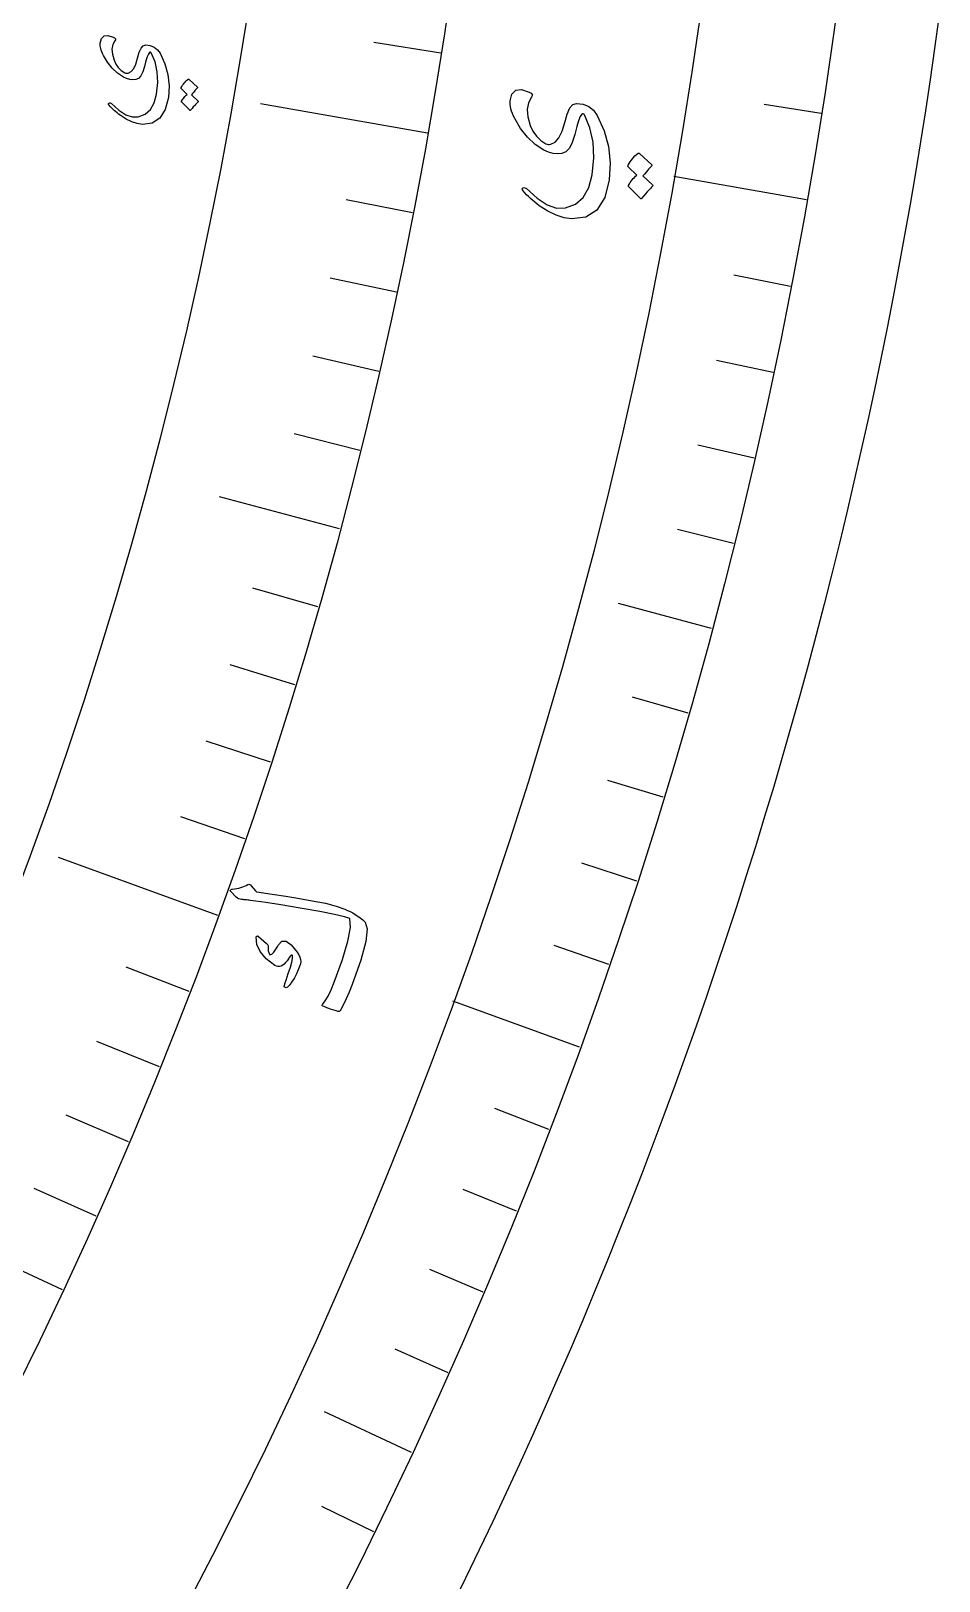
# Model space of a CAD drawing. Header units: millimetres. Extents: x -68 to 68, y -68 to 87.
# Drawn here: x 54.95 to 66.89, y -29.64 to -9.26 of the extents above; entities that cross this region are included whole.
import ezdxf

# ---------------------------------------------------------------- set-up
doc = ezdxf.new("R2010")
doc.units = ezdxf.units.MM
for name, color, linetype in [('CUT_OUTER', 1, 'Continuous'), ('ENGRAVE', 7, 'Continuous'), ('ENGRAVE_FINE', 8, 'Continuous'), ('TEXT', 5, 'Continuous')]:
    doc.layers.add(name, color=color, linetype=linetype)

msp = doc.modelspace()

# ---------------------------------------------------------------- linework, layer by layer
at = {"layer": 'CUT_OUTER'}
msp.add_lwpolyline([(66.8859, -9.0842), (66.8289, -9.4944), (66.7694, -9.9043), (66.7074, -10.3138), (66.6428, -10.7229), (66.5758, -11.1316), (66.5062, -11.5399), (66.4342, -11.9478), (66.3596, -12.3552), (66.2826, -12.7621), (66.203, -13.1686), (66.121, -13.5746), (66.0364, -13.98), (65.9494, -14.3849), (65.8599, -14.7893), (65.7679, -15.1932), (65.6734, -15.5964), (65.5765, -15.9991), (65.4771, -16.4012), (65.3752, -16.8026), (65.2709, -17.2034), (65.1641, -17.6036), (65.0549, -18.0031), (64.9432, -18.4019), (64.8291, -18.8001), (64.7125, -19.1975), (64.5935, -19.5942), (64.472, -19.9902), (64.3482, -20.3854), (64.2219, -20.7799), (64.0932, -21.1735), (63.962, -21.5664), (63.8285, -21.9584), (63.6926, -22.3497), (63.5542, -22.7401), (63.4135, -23.1296), (63.2704, -23.5183), (63.1249, -23.906), (62.977, -24.2929), (62.8268, -24.6789), (62.6742, -25.0639), (62.5192, -25.448), (62.3619, -25.8311), (62.2022, -26.2133), (62.0402, -26.5945), (61.8758, -26.9746), (61.7092, -27.3538), (61.5402, -27.7319), (61.3688, -28.109), (61.1952, -28.485), (61.0193, -28.86), (60.841, -29.2338), (60.6605, -29.6066), (60.4777, -29.9782)], dxfattribs=at)
at = {"layer": 'ENGRAVE'}
for points in [[(60.1594, -10.6077), (57.9658, -10.2209)], [(65.145, -11.4868), (63.4001, -11.1791)], [(59.006, -15.8106), (57.4282, -15.3878)], [(63.896, -17.1209), (62.6735, -16.7933)], [(57.4035, -20.8932), (55.3103, -20.1313)], [(62.1607, -22.6246), (60.4956, -22.0186)], [(55.3641, -25.8167), (53.8836, -25.1263)], [(59.9523, -27.9562), (58.8052, -27.4213)]]:
    msp.add_lwpolyline(points, dxfattribs=at)
for radius in [66.15, 66.15, 64.3781, 61.0875, 61.0875, 58.4888]:
    msp.add_circle((0, 0), radius, dxfattribs=at)
at = {"layer": 'ENGRAVE_FINE'}
for points in [[(60.3354, -9.5562), (59.4554, -9.4168)], [(65.3356, -10.3481), (64.5856, -10.2293)], [(59.9652, -11.656), (59.0905, -11.486)], [(59.7526, -12.7008), (58.8811, -12.5156)], [(64.9346, -12.622), (64.1892, -12.4771)], [(59.5218, -13.7417), (58.6537, -13.5413)], [(64.7045, -13.7534), (63.9617, -13.5955)], [(59.2729, -14.7784), (58.4084, -14.5629)], [(64.4546, -14.8805), (63.7147, -14.7097)], [(64.1851, -16.0031), (63.4482, -15.8194)], [(58.7211, -16.838), (57.8646, -16.5924)], [(58.4183, -17.8603), (57.5662, -17.5998)], [(63.5875, -18.2334), (62.8575, -18.0241)], [(58.0977, -18.8771), (57.2503, -18.6017)], [(63.2596, -19.3404), (62.5334, -19.1184)], [(57.7594, -19.8881), (56.9169, -19.5981)], [(62.9124, -20.4415), (62.1902, -20.2068)], [(62.5461, -21.5363), (61.8281, -21.2891)], [(57.0301, -21.8918), (56.1983, -21.5725)], [(56.6393, -22.8838), (55.8132, -22.55)], [(61.7563, -23.706), (61.0474, -23.4339)], [(56.2313, -23.8688), (55.4112, -23.5206)], [(55.8062, -24.8465), (54.9922, -24.4841)], [(61.3332, -24.7802), (60.6291, -24.4958)], [(60.8914, -25.8469), (60.1924, -25.5502)], [(60.431, -26.9056), (59.7373, -26.5968)], [(59.4552, -28.9983), (58.7727, -28.6654)]]:
    msp.add_lwpolyline(points, dxfattribs=at)
at = {"layer": 'TEXT'}
for points in [[(56.0512, -9.3928), (56.0243, -9.4432), (56.0135, -9.5026), (56.0188, -9.571), (56.04, -9.6487), (56.0642, -9.6999), (56.0958, -9.7445), (56.1349, -9.7827), (56.1815, -9.8143), (56.1912, -9.8184), (56.2017, -9.8204), (56.2129, -9.8205), (56.225, -9.8185), (56.2649, -9.7984), (56.2992, -9.759), (56.3278, -9.7002), (56.3508, -9.622), (56.3726, -9.5447), (56.3974, -9.49), (56.4254, -9.4581), (56.4566, -9.4488), (56.5172, -9.4573), (56.569, -9.4783), (56.6118, -9.5117), (56.6457, -9.5575), (56.7087, -9.6959), (56.7477, -9.8389), (56.7629, -9.9863), (56.7542, -10.1382), (56.7138, -10.2984), (56.6434, -10.4109), (56.5433, -10.4755), (56.4136, -10.4922), (56.346, -10.482), (56.2749, -10.4587), (56.2002, -10.4224), (56.1219, -10.3731), (56.1006, -10.357), (56.0801, -10.3408), (56.0605, -10.3245), (56.0418, -10.308), (56.0239, -10.2912), (56.0067, -10.2741), (55.9902, -10.2565), (55.9745, -10.2386), (55.9683, -10.2294), (55.9664, -10.2218), (55.969, -10.2159), (55.976, -10.2116), (55.9839, -10.21), (55.9915, -10.2106), (55.9986, -10.2135), (56.0054, -10.2187), (56.1022, -10.3065), (56.1933, -10.3649), (56.2788, -10.3937), (56.3587, -10.3928), (56.4488, -10.359), (56.5192, -10.2979), (56.5698, -10.2093), (56.6004, -10.0935), (56.6152, -9.9407), (56.6082, -9.7997), (56.5795, -9.6705), (56.5291, -9.5533), (56.5244, -9.5459), (56.519, -9.5426), (56.513, -9.5432), (56.5063, -9.5477), (56.4918, -9.5682), (56.4761, -9.6054), (56.4592, -9.6592), (56.4412, -9.7297), (56.4197, -9.8009), (56.3933, -9.8535), (56.3621, -9.8874), (56.326, -9.9028), (56.2862, -9.9058), (56.2458, -9.9014), (56.2047, -9.8897), (56.1631, -9.8707), (56.0838, -9.8188), (56.0137, -9.754), (55.9528, -9.6764), (55.9011, -9.5859), (55.8892, -9.5621), (55.8793, -9.5394), (55.8713, -9.5176), (55.8653, -9.4968), (55.8611, -9.4771), (55.8586, -9.4585), (55.8578, -9.4411), (55.8588, -9.4248), (55.8752, -9.3631), (55.9092, -9.3293), (55.9609, -9.3233), (56.0302, -9.3452), (56.0481, -9.3561), (56.0575, -9.3676), (56.0586, -9.3798), (56.0512, -9.3928)], [(56.9247, -10.0218), (56.923, -10.0194), (56.9223, -10.0162), (56.9225, -10.0124), (56.9237, -10.0078), (56.9327, -9.9924), (56.9422, -9.9776), (56.9523, -9.9635), (56.9628, -9.95), (56.974, -9.937), (56.986, -9.9244), (56.9987, -9.9123), (57.0122, -9.9007), (57.0161, -9.8987), (57.0199, -9.8982), (57.0237, -9.8991), (57.0274, -9.9016), (57.1389, -10.0041), (57.1401, -10.0066), (57.1396, -10.0098), (57.1372, -10.0139), (57.1329, -10.0186), (57.1292, -10.0218), (57.124, -10.027), (57.1172, -10.0344), (57.1089, -10.0439), (57.0989, -10.0555), (57.0872, -10.0695), (57.0736, -10.0857), (57.0583, -10.1042), (57.1443, -10.1853), (57.1468, -10.1888), (57.1468, -10.1927), (57.1445, -10.197), (57.1397, -10.2018), (57.1355, -10.2059), (57.1292, -10.2125), (57.1208, -10.2215), (57.1103, -10.233), (57.0975, -10.247), (57.0825, -10.264), (57.0654, -10.2837), (57.0459, -10.3063), (57.043, -10.3085), (57.0403, -10.3092), (57.0379, -10.3084), (57.0357, -10.3062), (56.9301, -10.2024), (56.9284, -10.1999), (56.9277, -10.1968), (56.9279, -10.193), (56.9292, -10.1884), (56.9362, -10.1752), (56.9438, -10.1625), (56.9521, -10.1504), (56.961, -10.1388), (56.9705, -10.1277), (56.9804, -10.1172), (56.9907, -10.1071), (57.0015, -10.0976)], [(61.5282, -10.1363), (61.4893, -10.2095), (61.4738, -10.2959), (61.4817, -10.3954), (61.5127, -10.5082), (61.5479, -10.5825), (61.594, -10.6474), (61.6509, -10.7029), (61.7187, -10.7489), (61.7328, -10.7547), (61.7481, -10.7577), (61.7645, -10.7578), (61.782, -10.7549), (61.84, -10.7256), (61.8898, -10.6682), (61.9314, -10.5825), (61.9647, -10.4687), (61.9961, -10.3561), (62.0321, -10.2764), (62.0727, -10.2297), (62.1181, -10.2161), (62.2063, -10.2282), (62.2816, -10.2585), (62.3441, -10.307), (62.3936, -10.3737), (62.4854, -10.5753), (62.5424, -10.7838), (62.5645, -10.999), (62.5516, -11.2206), (62.4925, -11.4545), (62.3896, -11.6185), (62.2437, -11.7124), (62.0549, -11.7363), (61.9566, -11.7212), (61.8532, -11.6869), (61.7448, -11.6338), (61.6312, -11.5617), (61.6002, -11.5383), (61.5705, -11.5146), (61.5421, -11.4908), (61.5149, -11.4667), (61.4889, -11.4423), (61.464, -11.4173), (61.4401, -11.3917), (61.4171, -11.3656), (61.4082, -11.3522), (61.4055, -11.3412), (61.4093, -11.3326), (61.4194, -11.3264), (61.431, -11.3241), (61.442, -11.325), (61.4524, -11.3293), (61.4621, -11.3368), (61.6027, -11.4648), (61.7351, -11.5501), (61.8593, -11.5923), (61.9754, -11.5913), (62.1068, -11.5423), (62.2094, -11.4533), (62.2832, -11.3243), (62.3279, -11.1554), (62.3496, -10.9326), (62.3394, -10.7269), (62.2974, -10.5386), (62.2239, -10.3679), (62.2171, -10.3573), (62.2092, -10.3524), (62.2004, -10.3533), (62.1907, -10.3599), (62.1696, -10.3898), (62.1469, -10.4441), (62.1225, -10.5226), (62.0964, -10.6253), (62.0652, -10.7291), (62.0269, -10.8056), (61.9814, -10.8551), (61.9289, -10.8775), (61.871, -10.8819), (61.8123, -10.8756), (61.7526, -10.8586), (61.692, -10.8309), (61.5766, -10.7555), (61.4746, -10.6613), (61.386, -10.5485), (61.3106, -10.4171), (61.2932, -10.3827), (61.2787, -10.3497), (61.267, -10.3181), (61.2582, -10.288), (61.252, -10.2593), (61.2483, -10.2324), (61.2471, -10.207), (61.2485, -10.1833), (61.2721, -10.0938), (61.3214, -10.0446), (61.3965, -10.0357), (61.4975, -10.0673), (61.5235, -10.0829), (61.5373, -10.0996), (61.5388, -10.1174), (61.5282, -10.1363)], [(62.7998, -11.0506), (62.7973, -11.047), (62.7963, -11.0424), (62.7966, -11.0368), (62.7984, -11.0302), (62.8115, -11.0077), (62.8253, -10.986), (62.8399, -10.9653), (62.8553, -10.9456), (62.8716, -10.9265), (62.889, -10.9082), (62.9076, -10.8905), (62.9272, -10.8735), (62.9328, -10.8705), (62.9384, -10.8697), (62.9439, -10.8712), (62.9493, -10.8748), (63.1114, -11.0243), (63.1132, -11.028), (63.1124, -11.0328), (63.1089, -11.0386), (63.1027, -11.0456), (63.0974, -11.0502), (63.0897, -11.0579), (63.0799, -11.0687), (63.0678, -11.0826), (63.0532, -11.0996), (63.0361, -11.12), (63.0164, -11.1438), (62.994, -11.1708), (63.119, -11.2894), (63.1226, -11.2945), (63.1227, -11.3002), (63.1192, -11.3065), (63.1122, -11.3135), (63.1062, -11.3196), (63.097, -11.3292), (63.0848, -11.3424), (63.0694, -11.3591), (63.0508, -11.3797), (63.029, -11.4044), (63.0039, -11.4333), (62.9756, -11.4664), (62.9713, -11.4695), (62.9674, -11.4706), (62.9639, -11.4694), (62.9607, -11.4662), (62.8073, -11.3144), (62.8049, -11.3108), (62.8038, -11.3062), (62.8042, -11.3006), (62.806, -11.294), (62.8162, -11.2747), (62.8274, -11.2561), (62.8395, -11.2384), (62.8525, -11.2215), (62.8663, -11.2053), (62.8807, -11.1899), (62.8958, -11.1752), (62.9115, -11.1612)], [(57.5969, -20.5491), (57.626, -20.5452), (57.654, -20.5404), (57.681, -20.5344), (57.7068, -20.5275), (57.7316, -20.5194), (57.7554, -20.51), (57.7782, -20.4992), (57.8001, -20.4872), (57.8112, -20.4835), (57.8222, -20.4849), (57.8331, -20.4912), (57.8437, -20.5026), (57.8983, -20.5677), (57.9043, -20.5743), (57.9097, -20.5793), (57.9142, -20.5829), (57.9181, -20.5849), (58.1176, -20.6139), (58.2976, -20.6411), (58.4579, -20.6667), (58.5986, -20.6906), (58.7194, -20.713), (58.8202, -20.734), (58.9009, -20.7538), (58.9615, -20.7722), (59.0742, -20.8119), (59.1092, -20.8265), (59.1438, -20.8429), (59.1779, -20.8611), (59.2115, -20.881), (59.2446, -20.9029), (59.2771, -20.9269), (59.309, -20.953), (59.3404, -20.9811), (59.3702, -21.07), (59.3524, -21.2367), (59.2863, -21.4808), (59.1711, -21.8019), (59.1308, -21.9005), (59.0908, -21.9908), (59.0511, -22.0727), (59.0119, -22.1461), (59.0063, -22.152), (58.9999, -22.1554), (58.993, -22.1562), (58.9853, -22.1545), (58.9496, -22.1435), (58.9171, -22.1332), (58.888, -22.1236), (58.8622, -22.1148), (58.8393, -22.1066), (58.8192, -22.099), (58.8019, -22.0919), (58.7872, -22.0853), (58.7792, -22.0812), (58.7756, -22.0764), (58.7765, -22.071), (58.7819, -22.065), (58.818, -22.0175), (58.8557, -21.9529), (58.8947, -21.8712), (58.9351, -21.7723), (59.0447, -21.4728), (59.1153, -21.2331), (59.1476, -21.0535), (59.1422, -20.9344), (59.0722, -20.9097), (58.94, -20.8789), (58.7457, -20.8418), (58.4893, -20.7982), (58.232, -20.756), (58.0372, -20.7247), (57.9048, -20.7042), (57.8348, -20.6949), (57.8154, -20.6929), (57.7973, -20.6911), (57.7805, -20.6893), (57.7649, -20.6877), (57.7506, -20.6862), (57.738, -20.685), (57.7268, -20.684), (57.7172, -20.6833), (57.6967, -20.6804), (57.6783, -20.6744), (57.6619, -20.6654), (57.6476, -20.6533), (57.5757, -20.5794), (57.571, -20.5738), (57.5685, -20.5687), (57.5681, -20.5639), (57.5698, -20.5596), (57.5747, -20.5554), (57.5808, -20.5522), (57.5882, -20.5501), (57.5969, -20.5491)], [(57.9106, -21.1736), (57.9127, -21.1696), (57.9158, -21.1665), (57.9198, -21.1645), (57.9247, -21.1634), (57.9286, -21.1639), (57.9326, -21.165), (57.9366, -21.1668), (57.9408, -21.1693), (58.0448, -21.2611), (58.055, -21.2714), (58.0622, -21.2809), (58.0664, -21.2897), (58.0677, -21.2977), (58.0654, -21.3291), (58.0673, -21.3573), (58.0733, -21.3821), (58.0834, -21.4036), (58.0905, -21.4098), (58.1009, -21.4088), (58.1146, -21.4007), (58.1316, -21.3854), (58.1407, -21.3744), (58.1497, -21.3628), (58.1585, -21.3507), (58.1672, -21.3381), (58.1758, -21.3248), (58.1844, -21.3106), (58.193, -21.2957), (58.2015, -21.2799), (58.2467, -21.2312), (58.3031, -21.2309), (58.3707, -21.279), (58.4495, -21.3758), (58.4703, -21.4115), (58.4848, -21.4442), (58.4929, -21.474), (58.4945, -21.5008), (58.4905, -21.5281), (58.4798, -21.5639), (58.4623, -21.6083), (58.438, -21.6611), (58.425, -21.6878), (58.4116, -21.7128), (58.398, -21.736), (58.3839, -21.7575), (58.37, -21.7774), (58.3566, -21.7959), (58.3437, -21.8129), (58.3314, -21.8286), (58.3211, -21.8372), (58.3112, -21.8424), (58.3016, -21.8441), (58.2923, -21.8424), (58.2839, -21.8376), (58.279, -21.831), (58.2778, -21.8224), (58.2803, -21.812), (58.29, -21.7796), (58.3015, -21.743), (58.3149, -21.7022), (58.3301, -21.6573), (58.3584, -21.5734), (58.3774, -21.5068), (58.3869, -21.4574), (58.3872, -21.4252), (58.3858, -21.4205), (58.383, -21.4172), (58.3787, -21.4153), (58.3729, -21.4148), (58.3688, -21.4156), (58.3645, -21.4182), (58.3598, -21.4226), (58.3547, -21.4288), (58.3145, -21.4888), (58.2963, -21.5134), (58.2773, -21.5331), (58.2575, -21.5481), (58.2369, -21.5582), (58.2145, -21.5649), (58.1936, -21.566), (58.1742, -21.5615), (58.1561, -21.5515), (58.0422, -21.4623), (57.9633, -21.3697), (57.9195, -21.2734), (57.9106, -21.1736)]]:
    msp.add_lwpolyline(points, close=True, dxfattribs=at)

doc.saveas('drawing.dxf')
